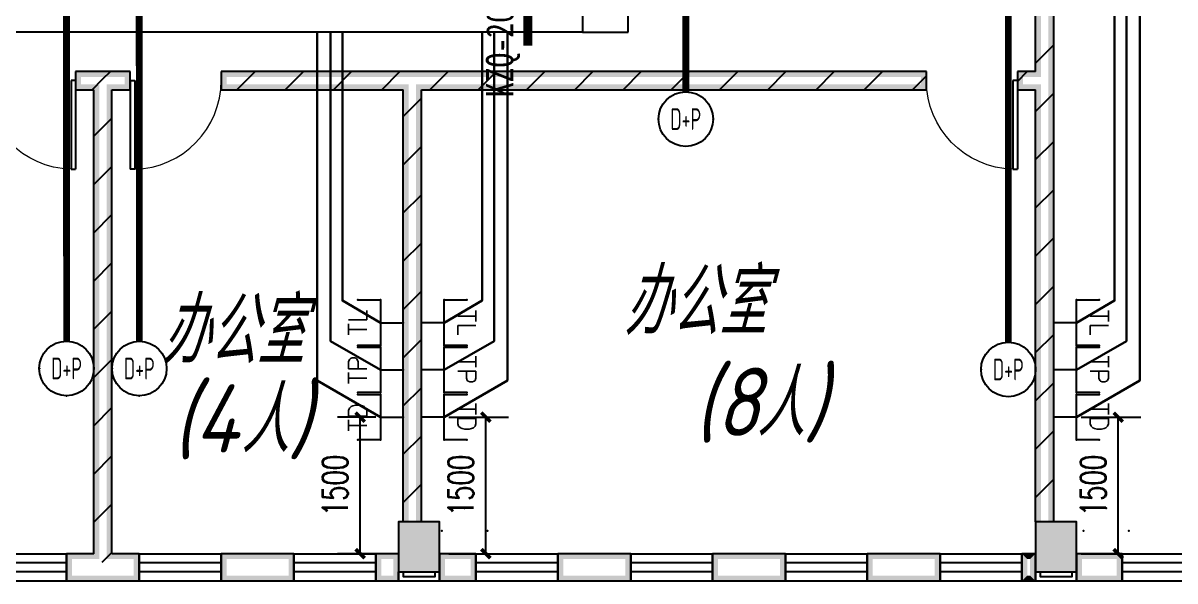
# Model space of a CAD drawing. Extents: x 1241380 to 1952554, y 1012187 to 1766051.
# Drawn here: x 1593888 to 1606546, y 1028613 to 1034746 of the extents above; entities that cross this region are included whole.
import ezdxf
from ezdxf.enums import TextEntityAlignment as Align

# ---------------------------------------------------------------- set-up
doc = ezdxf.new("R2010")
doc.units = 0
for name, color, linetype in [('1-建筑底图', 8, 'Continuous'), ('EQUIP-插座', 3, 'Continuous'), ('EQUIP-照明', 3, 'Continuous'), ('EQUIP-通讯', 3, 'Continuous'), ('PUB_HATCH', 8, 'Continuous'), ('TEL_DIM', 3, 'Continuous'), ('WIRE-综合布线', 5, 'Continuous'), ('光纤点位', 3, 'Continuous'), ('内网桥架', 1, 'Continuous'), ('抗震支吊架', 2, 'Continuous'), ('红机电话', 3, 'Continuous'), ('蓝机电话', 3, 'Continuous')]:
    doc.layers.add(name, color=color, linetype=linetype)
doc.layers.add('内网线路', color=1, linetype='Continuous', lineweight=30)
doc.layers.get('EQUIP-插座').off()
doc.styles.add('_TEL_ATTDEF', font='GBENOR', dxfattribs={"width": 0.8, "height": 3, "bigfont": 'GBCBIG'})
doc.styles.add('_TEL_DIM', font='SIMPLEX', dxfattribs={"width": 0.8, "height": 3.5, "bigfont": 'HZTXT'})
doc.styles.add('A_DIM_T3', font='SIMPLEX', dxfattribs={"width": 0.7, "bigfont": 'HZ'})
doc.styles.add('kzcad', font='', dxfattribs={"width": 0.8})
doc.styles.get("Standard").update_dxf_attribs({"font": 'gbeitc.shx', "bigfont": 'gbcbig.shx'})
doc.styles.get('kzcad').set_extended_font_data('SimSun')
doc.linetypes.add('JIEDI', pattern='A,1.25,-0.25,0.25,-0.25,0.625,["/",Standard,S=0.6,R=0,X=0,Y=-0.3],0.625,-0.25,0.25,-0.25', length=4)
doc.dimstyles.new('_TCH_ARCH&&100', dxfattribs={"dimtxt": 280, "dimasz": 100, "dimexe": 250, "dimexo": 300, "dimgap": 135, "dimtad": 1, "dimdec": 0, "dimzin": 0, "dimdsep": 46, "dimtxsty": 'A_DIM_T3', "dimblk": 'ARCHTICK', "dimcen": 0.09, "dimclrt": 7, "dimazin": 2, "dimtfac": 1, "dimtdec": 0, "dimtix": 1, "dimtmove": 2, "dimatfit": 3, "dimfxl": 100, "dimtolj": 1, "dimtzin": 0, "dimarcsym": 0})
pattern_1 = [(45, (933820.03, 485085.73), (-265.16515, 265.16515), [])]

# ---------------------------------------------------------------- blocks, each defined once
blk = doc.blocks.new('$DorLib2D$00000001')
at = {"color": 0}
for p, q in [((0.45, 0.975), (0.5, 0.975)), ((0.45, 0), (0.45, 0.975)), ((0.5, 0), (0.5, 0.975)), ((0.5, 0), (0.45, 0))]:
    blk.add_line(p, q, dxfattribs=at)
at = {"color": 0, "lineweight": 13}
blk.add_arc((0.475, 0), 0.975, 91.4693, 180, dxfattribs=at)
blk = doc.blocks.new('$WINLIB2D$00000001')
at = {"color": 0}
for points in [[(-0.5, 0.5), (-0.5, -0.5)], [(-0.5, 0.5), (0.5, 0.5)], [(0.5, -0.5), (0.5, 0.5)], [(0.5, 0.167), (-0.5, 0.167)], [(0.5, -0.167), (-0.5, -0.167)], [(-0.5, -0.5), (0.5, -0.5)]]:
    blk.add_lwpolyline(points, dxfattribs=at)
blk = doc.blocks.new('_FZH')
blk.add_lwpolyline([(-0.5, -0.5), (0.5, -0.5), (0.5, 0.5), (-0.5, 0.5)], close=True)
at = {"layer": 'PUB_HATCH'}
blk.add_solid([(-0.5, -0.5), (0.5, -0.5), (-0.5, 0.5), (0.5, 0.5)], dxfattribs=at)
blk = doc.blocks.new('1-二层建筑底图')
at = {"layer": '1-建筑底图'}
h = blk.add_hatch(dxfattribs=at)
h.set_pattern_fill('普通砖', color=256, scale=150, style=0)
h.set_pattern_definition(pattern_1)
h.paths.add_polyline_path([(1605215, 1081071), (1605015, 1081071), (1605015, 1079421), (1605075, 1079361), (1605082, 1079321), (1605215, 1079321)])
for points in [[(1605075, 1081071), (1605015, 1081071), (1605015, 1079421), (1605075, 1079361)], [(1605215, 1081071), (1605155, 1081071), (1605155, 1079321), (1605215, 1079321)], [(1594765, 1079421), (1594465, 1079421), (1594525, 1079361), (1594765, 1079361)], [(1594465, 1079421), (1594465, 1079221), (1594525, 1079281), (1594525, 1079361)], [(1595065, 1079421), (1594765, 1079421), (1594765, 1079361), (1595005, 1079361)], [(1595065, 1079221), (1595065, 1079421), (1595005, 1079361), (1595005, 1079281)], [(1598165, 1079421), (1596065, 1079421), (1596125, 1079361), (1598165, 1079361)], [(1596065, 1079421), (1596065, 1079221), (1596125, 1079281), (1596125, 1079361)], [(1603815, 1079421), (1598165, 1079421), (1598165, 1079361), (1603755, 1079361)], [(1603815, 1079221), (1603815, 1079421), (1603755, 1079361), (1603755, 1079281)], [(1605015, 1079421), (1604815, 1079421), (1604875, 1079361), (1605075, 1079361)], [(1604815, 1079421), (1604815, 1079221), (1604875, 1079281), (1604875, 1079361)], [(1594465, 1079221), (1594665, 1079221), (1594725, 1079281), (1594525, 1079281)], [(1594665, 1074121), (1594665, 1079221), (1594725, 1079281), (1594725, 1074061)], [(1594865, 1079221), (1595065, 1079221), (1595005, 1079281), (1594805, 1079281)], [(1594865, 1074121), (1594865, 1079221), (1594805, 1079281), (1594805, 1074061)], [(1596065, 1079221), (1598065, 1079221), (1598125, 1079281), (1596125, 1079281)], [(1598065, 1074471), (1598125, 1074471), (1598125, 1079281), (1598065, 1079221)], [(1598265, 1079221), (1603815, 1079221), (1603755, 1079281), (1598205, 1079281)], [(1598205, 1074471), (1598265, 1074471), (1598265, 1079221), (1598205, 1079281)], [(1604815, 1079221), (1605015, 1079221), (1605075, 1079281), (1604875, 1079281)], [(1605015, 1074471), (1605075, 1074471), (1605075, 1079281), (1605015, 1079221)], [(1605155, 1074471), (1605215, 1074471), (1605215, 1079321), (1605155, 1079321)], [(1598465, 1074471), (1598015, 1074471), (1598075, 1074411), (1598405, 1074411)], [(1598015, 1074471), (1598015, 1073921), (1598075, 1073981), (1598075, 1074411)], [(1598465, 1073921), (1598465, 1074471), (1598405, 1074411), (1598405, 1073981)], [(1605465, 1074471), (1605015, 1074471), (1605075, 1074411), (1605405, 1074411)], [(1605015, 1074471), (1605015, 1073921), (1605075, 1073981), (1605075, 1074411)], [(1605465, 1073921), (1605465, 1074471), (1605405, 1074411), (1605405, 1073981)], [(1594665, 1074121), (1594365, 1074121), (1594425, 1074061), (1594725, 1074061)], [(1594365, 1074121), (1594365, 1073821), (1594425, 1073881), (1594425, 1074061)], [(1595165, 1074121), (1594865, 1074121), (1594805, 1074061), (1595105, 1074061)], [(1595165, 1073821), (1595165, 1074121), (1595105, 1074061), (1595105, 1073881)], [(1596865, 1074121), (1596065, 1074121), (1596125, 1074061), (1596805, 1074061)], [(1596065, 1074121), (1596065, 1073821), (1596125, 1073881), (1596125, 1074061)], [(1596865, 1073821), (1596865, 1074121), (1596805, 1074061), (1596805, 1073881)], [(1598015, 1074121), (1597765, 1074121), (1597825, 1074061), (1597955, 1074061)], [(1597765, 1074121), (1597765, 1073821), (1597825, 1073881), (1597825, 1074061)], [(1598015, 1073821), (1598015, 1074121), (1597955, 1074061), (1597955, 1073881)], [(1598865, 1074121), (1598465, 1074121), (1598525, 1074061), (1598805, 1074061)], [(1598465, 1074121), (1598465, 1073821), (1598525, 1073881), (1598525, 1074061)], [(1598865, 1073821), (1598865, 1074121), (1598805, 1074061), (1598805, 1073881)], [(1600565, 1074121), (1599765, 1074121), (1599825, 1074061), (1600505, 1074061)], [(1599765, 1074121), (1599765, 1073821), (1599825, 1073881), (1599825, 1074061)], [(1600565, 1073821), (1600565, 1074121), (1600505, 1074061), (1600505, 1073881)], [(1602265, 1074121), (1601465, 1074121), (1601525, 1074061), (1602205, 1074061)], [(1601465, 1074121), (1601465, 1073821), (1601525, 1073881), (1601525, 1074061)], [(1602265, 1073821), (1602265, 1074121), (1602205, 1074061), (1602205, 1073881)], [(1603965, 1074121), (1603165, 1074121), (1603225, 1074061), (1603905, 1074061)], [(1603165, 1074121), (1603165, 1073821), (1603225, 1073881), (1603225, 1074061)], [(1603965, 1073821), (1603965, 1074121), (1603905, 1074061), (1603905, 1073881)], [(1605015, 1074121), (1604865, 1074121), (1604925, 1074061), (1604955, 1074061)], [(1604865, 1074121), (1604865, 1073821), (1604925, 1073881), (1604925, 1074061)], [(1605015, 1073821), (1605015, 1074121), (1604955, 1074061), (1604955, 1073881)], [(1605965, 1074121), (1605465, 1074121), (1605525, 1074061), (1605905, 1074061)], [(1605465, 1074121), (1605465, 1073821), (1605525, 1073881), (1605525, 1074061)], [(1605965, 1073821), (1605965, 1074121), (1605905, 1074061), (1605905, 1073881)], [(1598015, 1073921), (1598465, 1073921), (1598405, 1073981), (1598075, 1073981)], [(1605015, 1073921), (1605465, 1073921), (1605405, 1073981), (1605075, 1073981)], [(1594365, 1073821), (1594765, 1073821), (1594765, 1073881), (1594425, 1073881)], [(1594765, 1073821), (1595165, 1073821), (1595105, 1073881), (1594765, 1073881)], [(1596065, 1073821), (1596865, 1073821), (1596805, 1073881), (1596125, 1073881)], [(1597765, 1073821), (1598015, 1073821), (1597955, 1073881), (1597825, 1073881)], [(1598465, 1073821), (1598865, 1073821), (1598805, 1073881), (1598525, 1073881)], [(1599765, 1073821), (1600565, 1073821), (1600505, 1073881), (1599825, 1073881)], [(1601465, 1073821), (1602265, 1073821), (1602205, 1073881), (1601525, 1073881)], [(1603165, 1073821), (1603965, 1073821), (1603905, 1073881), (1603225, 1073881)], [(1604865, 1073821), (1605015, 1073821), (1604955, 1073881), (1604925, 1073881)], [(1605465, 1073821), (1605965, 1073821), (1605905, 1073881), (1605525, 1073881)]]:
    blk.add_hatch(color=256, dxfattribs=at).paths.add_polyline_path(points)
h = blk.add_hatch(dxfattribs=at)
h.set_pattern_fill('普通砖', color=256, scale=150, style=0)
h.set_pattern_definition(pattern_1)
h.paths.add_polyline_path([(1594765, 1079288), (1594765, 1079421), (1594465, 1079421), (1594465, 1079221), (1594665, 1079221), (1594725, 1079281)])
h = blk.add_hatch(dxfattribs=at)
h.set_pattern_fill('普通砖', color=256, scale=150, style=0)
h.set_pattern_definition(pattern_1)
h.paths.add_polyline_path([(1594805, 1079281), (1594865, 1079221), (1595065, 1079221), (1595065, 1079421), (1594765, 1079421), (1594765, 1079288)])
h = blk.add_hatch(dxfattribs=at)
h.set_pattern_fill('普通砖', color=256, scale=150, style=0)
h.set_pattern_definition(pattern_1)
h.paths.add_polyline_path([(1598165, 1079288), (1598165, 1079421), (1596065, 1079421), (1596065, 1079221), (1598065, 1079221), (1598125, 1079281)])
h = blk.add_hatch(dxfattribs=at)
h.set_pattern_fill('普通砖', color=256, scale=150, style=0)
h.set_pattern_definition(pattern_1)
h.paths.add_polyline_path([(1598205, 1079281), (1598265, 1079221), (1603815, 1079221), (1603815, 1079421), (1598165, 1079421), (1598165, 1079288)])
h = blk.add_hatch(dxfattribs=at)
h.set_pattern_fill('普通砖', color=256, scale=150, style=0)
h.set_pattern_definition(pattern_1)
h.paths.add_polyline_path([(1605075, 1079361), (1605015, 1079421), (1604815, 1079421), (1604815, 1079221), (1605015, 1079221), (1605075, 1079281), (1605082, 1079321)])
h = blk.add_hatch(dxfattribs=at)
h.set_pattern_fill('普通砖', color=256, scale=150, style=0)
h.set_pattern_definition(pattern_1)
h.paths.add_polyline_path([(1594765, 1074021), (1594865, 1074121), (1594865, 1079221), (1594805, 1079281), (1594765, 1079288), (1594725, 1079281), (1594665, 1079221), (1594665, 1074121)])
h = blk.add_hatch(dxfattribs=at)
h.set_pattern_fill('普通砖', color=256, scale=150, style=0)
h.set_pattern_definition(pattern_1)
h.paths.add_polyline_path([(1598065, 1074471), (1598265, 1074471), (1598265, 1079221), (1598205, 1079281), (1598165, 1079288), (1598125, 1079281), (1598065, 1079221)])
h = blk.add_hatch(dxfattribs=at)
h.set_pattern_fill('普通砖', color=256, scale=150, style=0)
h.set_pattern_definition(pattern_1)
h.paths.add_polyline_path([(1605015, 1074471), (1605215, 1074471), (1605215, 1079321), (1605082, 1079321), (1605075, 1079281), (1605015, 1079221)])
for p, q in [((1605015, 1079421), (1605015, 1081071)), ((1605215, 1079321), (1605215, 1081071)), ((1594765, 1079421), (1594465, 1079421)), ((1594465, 1079421), (1594465, 1079221)), ((1595065, 1079421), (1594765, 1079421)), ((1595065, 1079221), (1595065, 1079421)), ((1598165, 1079421), (1596065, 1079421)), ((1596065, 1079421), (1596065, 1079221)), ((1603815, 1079421), (1598165, 1079421)), ((1603815, 1079221), (1603815, 1079421)), ((1605015, 1079421), (1604815, 1079421)), ((1604815, 1079421), (1604815, 1079221)), ((1605215, 1074471), (1605215, 1079321)), ((1594465, 1079221), (1594665, 1079221)), ((1594665, 1074121), (1594665, 1079221)), ((1594865, 1079221), (1595065, 1079221)), ((1594865, 1074121), (1594865, 1079221)), ((1596065, 1079221), (1598065, 1079221)), ((1598065, 1074471), (1598065, 1079221)), ((1598265, 1079221), (1603815, 1079221)), ((1598265, 1074471), (1598265, 1079221)), ((1604815, 1079221), (1605015, 1079221)), ((1605015, 1074471), (1605015, 1079221)), ((1594665, 1074121), (1594365, 1074121)), ((1594365, 1074121), (1594365, 1073821)), ((1595165, 1074121), (1594865, 1074121)), ((1595165, 1073821), (1595165, 1074121)), ((1596865, 1074121), (1596065, 1074121)), ((1596065, 1074121), (1596065, 1073821)), ((1596865, 1073821), (1596865, 1074121)), ((1598015, 1074121), (1597765, 1074121)), ((1597765, 1074121), (1597765, 1073821)), ((1598865, 1074121), (1598465, 1074121)), ((1598465, 1074121), (1598465, 1073821)), ((1598865, 1073821), (1598865, 1074121)), ((1600565, 1074121), (1599765, 1074121)), ((1599765, 1074121), (1599765, 1073821)), ((1600565, 1073821), (1600565, 1074121)), ((1602265, 1074121), (1601465, 1074121)), ((1601465, 1074121), (1601465, 1073821)), ((1602265, 1073821), (1602265, 1074121)), ((1603965, 1074121), (1603165, 1074121)), ((1603165, 1074121), (1603165, 1073821)), ((1603965, 1073821), (1603965, 1074121)), ((1605015, 1074121), (1604865, 1074121)), ((1604865, 1074121), (1604865, 1073821)), ((1605015, 1073821), (1605015, 1074121)), ((1605965, 1074121), (1605465, 1074121)), ((1605465, 1074121), (1605465, 1073821)), ((1605965, 1073821), (1605965, 1074121)), ((1598015, 1073821), (1598015, 1073921)), ((1594365, 1073821), (1594765, 1073821)), ((1594765, 1073821), (1595165, 1073821)), ((1596065, 1073821), (1596865, 1073821)), ((1597765, 1073821), (1598015, 1073821)), ((1598465, 1073821), (1598865, 1073821)), ((1599765, 1073821), (1600565, 1073821)), ((1601465, 1073821), (1602265, 1073821)), ((1603165, 1073821), (1603965, 1073821)), ((1604865, 1073821), (1605015, 1073821)), ((1605465, 1073821), (1605965, 1073821))]:
    blk.add_line(p, q, dxfattribs=at)
for points in [[(1598015, 1073921), (1598015, 1073821), (1598465, 1073821), (1598465, 1073921)], [(1598065, 1073921), (1598065, 1073871), (1598415, 1073871), (1598415, 1073921)], [(1605015, 1073921), (1605015, 1073821), (1605465, 1073821), (1605465, 1073921)], [(1605065, 1073921), (1605065, 1073871), (1605415, 1073871), (1605415, 1073921)]]:
    blk.add_lwpolyline(points, dxfattribs=at)
for name, p, xscale, yscale, zscale, rotation in [('$DorLib2D$00000001', (1593965, 1079321), -1000, 1000, -1000, 180), ('$DorLib2D$00000001', (1595565, 1079321), 1000, 1000, 1000, 180), ('$DorLib2D$00000001', (1604315, 1079321), -1000, 1000, -1000, 180), ('_FZH', (1598240, 1074196), 449.9999998612329, 550.0664062451106, 550.0664062451106, 8.878653025389045e-09), ('_FZH', (1605240, 1074196), 449.9999998612329, 550.0664062451106, 550.0664062451106, 8.878653025389045e-09), ('$WINLIB2D$00000001', (1593915, 1073971), -900.0000000000003, -300, -900.0000000000003, 180.0005831107832), ('$WINLIB2D$00000001', (1595615, 1073971), -900.0000000000003, -300, -900.0000000000003, 180.0005831107846), ('$WINLIB2D$00000001', (1597315, 1073971), -900.0000000000003, -300, -900.0000000000003, 180.0005831107846), ('$WINLIB2D$00000001', (1599315, 1073971), -900, -300, -900, 180), ('$WINLIB2D$00000001', (1601015, 1073971), -900, -300, -900, 180), ('$WINLIB2D$00000001', (1602715, 1073971), -900, -300, -900, 180), ('$WINLIB2D$00000001', (1604415, 1073971), -900, -300, -900, 180), ('$WINLIB2D$00000001', (1606415, 1073971), -900, -300, -900, 180)]:
    blk.add_blockref(name, p, dxfattribs=dict(at, xscale=xscale, yscale=yscale, zscale=zscale, rotation=rotation))
for s, height, p in [('办公室', 723.4, (1600485, 1076528)), ('办公室', 723.4, (1595405, 1076209)), ('(8', 750, (1601257, 1075415)), (')', 750, (1602471, 1075415)), ('人', 723, (1601945, 1075415)), ('(4', 750, (1595528, 1075232)), ('人', 723, (1596278, 1075232)), (')', 750, (1596804, 1075232))]:
    blk.add_text(s, height=height, dxfattribs=at).set_placement(p)
blk = doc.blocks.new('$equip_U$00000080(win7-PC-wzy)')
blk.add_circle((0, 0.5), 0.5)
for p in [(0, 0.999), (-0.5, 0.5), (0.5, 0.5)]:
    blk.add_point(p)
at = {"color": 7, "style": '_TEL_DIM', "width": 0.7}
blk.add_attdef('$TEXT$', text='', height=0.4, dxfattribs=at).set_placement((0, 0.5), align=Align.MIDDLE_CENTER)
at = {"color": 7, "style": '_TEL_DIM', "flags": 1}
for tag in ['A', 'REMARK']:
    blk.add_attdef(tag, text='', height=0.00002, dxfattribs=at).set_placement((0, 0), align=Align.MIDDLE_CENTER)
blk = doc.blocks.new('$equip$00001239')
for p, q in [((-0.5, 1.05), (-0.5, 1)), ((0.5, 1.05), (0.5, 1)), ((0.5, 1), (-0.5, 1)), ((0.5, 0.5), (-0.5, 0.5)), ((0, 0.5), (0, 0))]:
    blk.add_line(p, q)
blk.add_arc((0, 1), 0.5, 180, 0)
for points in [[(0, 0.75), (-0.433, 0.75), (0, 1), (-0.5, 1)], [(0, 0.567), (-0.25, 0.567), (0, 0.75), (-0.433, 0.75)], [(0, 0.5), (0, 0.5), (0, 0.567), (-0.25, 0.567)]]:
    blk.add_solid(points)
at = {"layer": 'EQUIP-照明'}
for p in [(0, 1), (-0.5, 0.5), (0.5, 0.5), (0, 0)]:
    blk.add_point(p, dxfattribs=at)
at = {"layer": 'EQUIP-照明', "flags": 9}
blk.add_attdef('A', (0, 0), '', height=0.00002, dxfattribs=at)
blk = doc.blocks.new('$equip$00001867')
for p, q in [((-0.5, 0.499), (-0.5, 0.999)), ((0.5, 0.999), (0.5, 0.499)), ((0.5, 0.499), (-0.5, 0.499)), ((0, 0.5), (0, 0))]:
    blk.add_line(p, q)
for p in [(-0.5, 0.999), (0.5, 0.999), (-0.5, 0.499), (0.5, 0.499), (0, 0)]:
    blk.add_point(p)
at = {"color": 7, "style": '_TEL_DIM'}
blk.add_attdef('$TEXT$', text='', height=0.4, dxfattribs=at).set_placement((0, 0.999), align=Align.MIDDLE_CENTER)
at = {"color": 7, "style": '_TEL_DIM', "flags": 1}
blk.add_attdef('A', text='', height=0.00002, dxfattribs=at).set_placement((0, 0), align=Align.MIDDLE_CENTER)
blk = doc.blocks.new('$equip$00002670')
for p, q in [((-0.5, 0.499), (-0.5, 0.999)), ((0.5, 0.999), (0.5, 0.499)), ((0.5, 0.499), (-0.5, 0.499)), ((0, 0.5), (0, 0))]:
    blk.add_line(p, q)
for p in [(-0.5, 0.999), (0.5, 0.999), (-0.5, 0.499), (0.5, 0.499), (0, 0)]:
    blk.add_point(p)
at = {"color": 7, "style": '_TEL_DIM'}
blk.add_attdef('$TEXT$', text='', height=0.4, dxfattribs=at).set_placement((0, 0.999), align=Align.MIDDLE_CENTER)
at = {"color": 7, "style": '_TEL_DIM', "flags": 1}
blk.add_attdef('A', text='', height=0.000025, dxfattribs=at).set_placement((0, 0), align=Align.MIDDLE_CENTER)
blk = doc.blocks.new('_ArchTick')
at = {"color": 0, "linetype": 'ByBlock', "const_width": 0.4}
blk.add_lwpolyline([(-0.5, -0.5), (0.5, 0.5)], dxfattribs=at)
blk = doc.blocks.new('*D362')
at = {"layer": 'Defpoints', "color": 0}
for p in [(1605215, 1030413), (1605923, 1030413), (1605215, 1028913)]:
    blk.add_point(p, dxfattribs=at)
at = {"layer": 'TEL_DIM', "color": 0, "lineweight": -2, "transparency": 16777216}
for p, q in [((1605515, 1030413), (1606173, 1030413)), ((1605923, 1028913), (1605923, 1030413)), ((1605515, 1028913), (1606173, 1028913))]:
    blk.add_line(p, q, dxfattribs=at)
at = {"layer": 'TEL_DIM', "color": 0, "lineweight": -2, "transparency": 16777216, "xscale": 100, "yscale": 100, "zscale": 100}
for p, rotation in [((1605923, 1030413), 90), ((1605923, 1028913), 270)]:
    blk.add_blockref('_ArchTick', p, dxfattribs=dict(at, rotation=rotation))
at = {"layer": 'TEL_DIM', "color": 7, "transparency": 16777216, "insert": (1605648, 1029663), "char_height": 280, "attachment_point": 5, "rotation": 90, "style": 'A_DIM_T3'}
blk.add_mtext('\\A1;1500', dxfattribs=at)
blk = doc.blocks.new('*D365')
at = {"layer": 'Defpoints', "color": 0}
for p in [(1597592, 1030413), (1598065, 1030413), (1598065, 1028913)]:
    blk.add_point(p, dxfattribs=at)
at = {"layer": 'TEL_DIM', "color": 0, "lineweight": -2, "transparency": 16777216}
for p, q in [((1597765, 1030413), (1597342, 1030413)), ((1597592, 1028913), (1597592, 1030413)), ((1597765, 1028913), (1597342, 1028913))]:
    blk.add_line(p, q, dxfattribs=at)
at = {"layer": 'TEL_DIM', "color": 0, "lineweight": -2, "transparency": 16777216, "xscale": 100, "yscale": 100, "zscale": 100}
for p, rotation in [((1597592, 1030413), 90), ((1597592, 1028913), 270)]:
    blk.add_blockref('_ArchTick', p, dxfattribs=dict(at, rotation=rotation))
at = {"layer": 'TEL_DIM', "color": 7, "transparency": 16777216, "insert": (1597317, 1029663), "char_height": 280, "attachment_point": 5, "rotation": 90, "style": 'A_DIM_T3'}
blk.add_mtext('\\A1;1500', dxfattribs=at)
blk = doc.blocks.new('*D366')
at = {"layer": 'Defpoints', "color": 0}
for p in [(1598265, 1030413), (1598973, 1030413), (1598265, 1028913)]:
    blk.add_point(p, dxfattribs=at)
at = {"layer": 'TEL_DIM', "color": 0, "lineweight": -2, "transparency": 16777216}
for p, q in [((1598565, 1030413), (1599223, 1030413)), ((1598973, 1028913), (1598973, 1030413)), ((1598565, 1028913), (1599223, 1028913))]:
    blk.add_line(p, q, dxfattribs=at)
at = {"layer": 'TEL_DIM', "color": 0, "lineweight": -2, "transparency": 16777216, "xscale": 100, "yscale": 100, "zscale": 100}
for p, rotation in [((1598973, 1030413), 90), ((1598973, 1028913), 270)]:
    blk.add_blockref('_ArchTick', p, dxfattribs=dict(at, rotation=rotation))
at = {"layer": 'TEL_DIM', "color": 7, "transparency": 16777216, "insert": (1598698, 1029663), "char_height": 280, "attachment_point": 5, "rotation": 90, "style": 'A_DIM_T3'}
blk.add_mtext('\\A1;1500', dxfattribs=at)

msp = doc.modelspace()

# ---------------------------------------------------------------- linework, layer by layer
at = {"layer": 'WIRE-综合布线', "linetype": 'Continuous', "const_width": 75}
for points in [[(1601170.6, 1033989.1), (1601170.6, 1036794.7)], [(1604715.3, 1036794.7), (1604715.3, 1031237.6)], [(1594364.6, 1035663.3), (1594366.4, 1031248.8)], [(1595164, 1035663.3), (1595165.8, 1031247.5)]]:
    msp.add_lwpolyline(points, dxfattribs=at)
at = {"layer": '内网桥架'}
for p, q in [((1600535.7, 1034645.5), (1600535.7, 1035145.5)), ((1600035.7, 1034845.5), (1600035.7, 1034645.5)), ((1600035.7, 1034845.5), (1600035.7, 1034645.5)), ((1600035.7, 1034645.5), (1582819.8, 1034645.5)), ((1600035.7, 1034645.5), (1600535.7, 1034645.5))]:
    msp.add_line(p, q, dxfattribs=at)
at = {"layer": '内网线路'}
for points in [[(1605464.5, 1031451.6), (1605882.4, 1031694.6), (1605882.4, 1037389.4)], [(1605464.5, 1030933.3), (1606013.4, 1031247.5), (1606013.4, 1037389.4)], [(1605464.5, 1030413.3), (1606161, 1030817.6), (1606161, 1037389.4)], [(1597815.5, 1030413.3), (1597118.9, 1030817.6), (1597118.9, 1034645.5)], [(1597815.5, 1030933.3), (1597266.6, 1031247.5), (1597266.6, 1034645.5)], [(1597815.5, 1031451.6), (1597397.6, 1031694.6), (1597397.6, 1034645.5)], [(1598514.5, 1031451.6), (1598932.4, 1031694.6), (1598932.4, 1034645.5)], [(1598514.5, 1030933.3), (1599063.4, 1031247.5), (1599063.4, 1034645.5)], [(1598514.5, 1030413.3), (1599211, 1030817.6), (1599211, 1034645.5)]]:
    msp.add_lwpolyline(points, dxfattribs=at)
at = {"layer": '抗震支吊架', "color": 2, "const_width": 100}
msp.add_lwpolyline([(1599435.7, 1034495.5), (1599435.7, 1034995.5)], dxfattribs=at)

# ---------------------------------------------------------------- block references
at = {"layer": '1-建筑底图', "linetype": 'JIEDI'}
msp.add_blockref('1-二层建筑底图', (0, -45207.9), dxfattribs=at)
at = {"layer": 'EQUIP-插座', "xscale": 500, "yscale": 500, "zscale": 500}
for p in [(1598740, 1028913.3), (1605790, 1028913.3)]:
    msp.add_blockref('$equip$00001239', p, dxfattribs=at)
at = {"layer": 'EQUIP-通讯', "linetype": 'JIEDI'}
ref = msp.add_blockref('$equip_U$00000080(win7-PC-wzy)', (1601170.6, 1033389.7), dxfattribs=dict(at, xscale=600, yscale=600, zscale=600))
ref.add_attrib('$TEXT$', 'D+P', dxfattribs={"layer": '0', "color": 7, "height": 240, "style": '_TEL_ATTDEF', "width": 0.7}).set_placement((1601170.6, 1033689.4), align=Align.MIDDLE_CENTER)
ref = msp.add_blockref('$equip_U$00000080(win7-PC-wzy)', (1594666.1, 1030949.1), dxfattribs=dict(at, xscale=600, yscale=600, zscale=600, rotation=90))
ref.add_attrib('$TEXT$', 'D+P', dxfattribs={"layer": '0', "color": 7, "height": 240, "style": '_TEL_ATTDEF', "width": 0.7}).set_placement((1594366.4, 1030949.1), align=Align.MIDDLE_CENTER)
ref = msp.add_blockref('$equip_U$00000080(win7-PC-wzy)', (1595465.5, 1030947.8), dxfattribs=dict(at, xscale=600, yscale=600, zscale=600, rotation=90))
ref.add_attrib('$TEXT$', 'D+P', dxfattribs={"layer": '0', "color": 7, "height": 240, "style": '_TEL_ATTDEF', "width": 0.7}).set_placement((1595165.8, 1030947.8), align=Align.MIDDLE_CENTER)
ref = msp.add_blockref('$equip_U$00000080(win7-PC-wzy)', (1604715.3, 1030638.2), dxfattribs=dict(at, xscale=600, yscale=600, zscale=600))
ref.add_attrib('$TEXT$', 'D+P', dxfattribs={"layer": '0', "color": 7, "height": 240, "style": '_TEL_ATTDEF', "width": 0.7}).set_placement((1604715.3, 1030937.9), align=Align.MIDDLE_CENTER)
at = {"layer": '光纤点位', "xscale": 500, "yscale": 500, "zscale": 500}
for p, rotation in [((1598065, 1030413.3), 90), ((1598265, 1030413.3), 270), ((1605215, 1030413.3), 270)]:
    msp.add_blockref('$equip$00002670', p, dxfattribs=dict(at, rotation=rotation)).add_auto_attribs({'$TEXT$': 'TD'})
at = {"layer": '红机电话', "xscale": 500, "yscale": 500, "zscale": 500}
for p, rotation in [((1598065, 1030933.3), 90), ((1598265, 1030933.3), 270), ((1605215, 1030933.3), 270)]:
    msp.add_blockref('$equip$00001867', p, dxfattribs=dict(at, rotation=rotation)).add_auto_attribs({'$TEXT$': 'TP'})
at = {"layer": '蓝机电话', "xscale": 500, "yscale": 500, "zscale": 500}
for p, rotation in [((1598065, 1031451.6), 90), ((1598265, 1031451.6), 270), ((1605215, 1031451.6), 270)]:
    msp.add_blockref('$equip$00001867', p, dxfattribs=dict(at, rotation=rotation)).add_auto_attribs({'$TEXT$': 'TL'})

# ---------------------------------------------------------------- texts
at = {"layer": '抗震支吊架', "color": 2, "style": 'kzcad', "width": 0.8}
msp.add_text('KZQ-200-TL', height=300, rotation=89.88539, dxfattribs=at).set_placement((1599275.7, 1034745.5), align=Align.CENTER)

# ---------------------------------------------------------------- dimensions: what is measured, and where the dimension line sits
at = {"layer": 'TEL_DIM'}
for p1, p2, distance, picture, middle in [((1598065, 1028913.3), (1598065, 1030413.3), 473.5, '*D365', (1597316.5, 1029663.3)), ((1598265, 1028913.3), (1598265, 1030413.3), -708, '*D366', (1598698, 1029663.3)), ((1605215, 1028913.3), (1605215, 1030413.3), -708, '*D362', (1605648, 1029663.3))]:
    dim = msp.add_aligned_dim(p1=p1, p2=p2, distance=distance, dimstyle='_TCH_ARCH&&100', dxfattribs=at)
    dim.commit()
    dim.dimension.update_dxf_attribs({"geometry": picture, "text_midpoint": middle})

doc.saveas('drawing.dxf')
